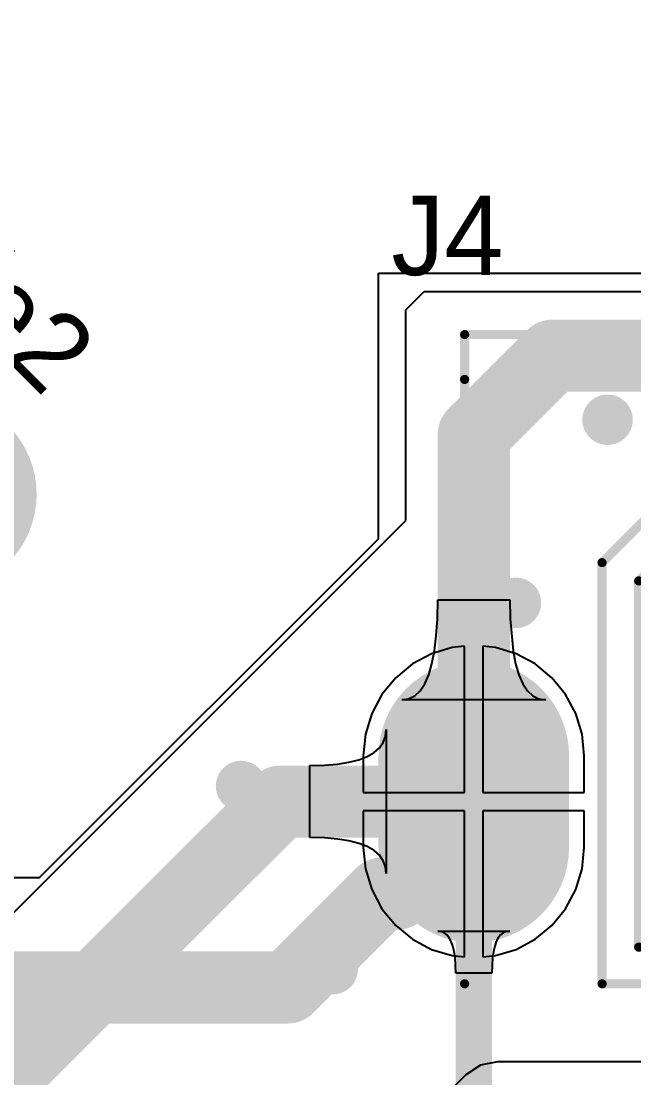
# Model space of a CAD drawing. Header units: millimetres. Extents: x -0.28 to 4.38, y -0.01 to 4.88.
# Drawn here: x 0.97 to 1.304, y 3.736 to 4.313 of the extents above; entities that cross this region are included whole.
import ezdxf

# ---------------------------------------------------------------- set-up
doc = ezdxf.new("R2010")
doc.units = ezdxf.units.MM
doc.header["$MEASUREMENT"] = 0
for name, color, linetype in [('BottomLayer', 5, 'Continuous'), ('BottomSolder', 6, 'Continuous'), ('MultiLayer', 9, 'Continuous'), ('PadHoleLayer', 156, 'Continuous'), ('TopLayer', 1, 'Continuous'), ('TopOverlay', 2, 'Continuous'), ('TopSolder', 216, 'Continuous'), ('ViaHoleLayer', 16, 'Continuous')]:
    doc.layers.add(name, color=color, linetype=linetype)

# ---------------------------------------------------------------- blocks, each defined once
blk = doc.blocks.new('USB_C3_23')
at = {"layer": 'BottomLayer'}
for points, const_width in [([(-0.066, 0.0635, 1), (-0.036, 0.0635, 1)], 0.03), ([(0.033, 0.0635, 1), (0.063, 0.0635, 1)], 0.03), ([(-0.26, -0.02, 1), (-0.21, -0.02, 1)], 0.05), ([(0.22, -0.02, 1), (0.27, -0.02, 1)], 0.05), ([(-0.26, -0.07, 1), (-0.21, -0.07, 1)], 0.05), ([(0.22, -0.07, 1), (0.27, -0.07, 1)], 0.05), ([(-0.066, -0.0625, 1), (-0.036, -0.0625, 1)], 0.03), ([(0.033, -0.0635, 1), (0.063, -0.0635, 1)], 0.03)]:
    blk.add_lwpolyline(points, format="xyb", close=True, dxfattribs=dict(at, const_width=const_width))
at = {"layer": 'BottomLayer', "const_width": 0.1}
for points in [[(-0.235, -0.07), (-0.235, -0.02)], [(0.245, -0.07), (0.245, -0.02)]]:
    blk.add_lwpolyline(points, dxfattribs=at)
at = {"layer": 'BottomSolder'}
for points, const_width in [([(-0.067, 0.0635, 1), (-0.035, 0.0635, 1)], 0.032), ([(0.032, 0.0635, 1), (0.064, 0.0635, 1)], 0.032), ([(-0.261, -0.02, 1), (-0.209, -0.02, 1)], 0.052), ([(0.219, -0.02, 1), (0.271, -0.02, 1)], 0.052), ([(-0.261, -0.07, 1), (-0.209, -0.07, 1)], 0.052), ([(0.219, -0.07, 1), (0.271, -0.07, 1)], 0.052), ([(-0.067, -0.0625, 1), (-0.035, -0.0625, 1)], 0.032), ([(0.032, -0.0635, 1), (0.064, -0.0635, 1)], 0.032)]:
    blk.add_lwpolyline(points, format="xyb", close=True, dxfattribs=dict(at, const_width=const_width))
at = {"layer": 'BottomSolder', "const_width": 0.104}
for points in [[(-0.235, -0.07), (-0.235, -0.02)], [(0.245, -0.07), (0.245, -0.02)]]:
    blk.add_lwpolyline(points, dxfattribs=at)
at = {"layer": 'MultiLayer'}
for points, const_width in [([(-0.066, 0.0635, 1), (-0.036, 0.0635, 1)], 0.03), ([(0.033, 0.0635, 1), (0.063, 0.0635, 1)], 0.03), ([(-0.26, -0.02, 1), (-0.21, -0.02, 1)], 0.05), ([(0.22, -0.02, 1), (0.27, -0.02, 1)], 0.05), ([(-0.26, -0.07, 1), (-0.21, -0.07, 1)], 0.05), ([(0.22, -0.07, 1), (0.27, -0.07, 1)], 0.05), ([(-0.066, -0.0625, 1), (-0.036, -0.0625, 1)], 0.03), ([(0.033, -0.0635, 1), (0.063, -0.0635, 1)], 0.03)]:
    blk.add_lwpolyline(points, format="xyb", close=True, dxfattribs=dict(at, const_width=const_width))
at = {"layer": 'MultiLayer', "const_width": 0.1}
for points in [[(-0.235, -0.07), (-0.235, -0.02)], [(0.245, -0.07), (0.245, -0.02)]]:
    blk.add_lwpolyline(points, dxfattribs=at)
at = {"layer": 'PadHoleLayer'}
for points, const_width in [([(-0.05887, 0.0635, 1), (-0.04313, 0.0635, 1)], 0.01575), ([(0.04013, 0.0635, 1), (0.05587, 0.0635, 1)], 0.01575), ([(-0.21285, -0.04254), (-0.21285, -0.04746, -1), (-0.25715, -0.04746), (-0.25715, -0.04254, -1)], 0.01476), ([(0.26715, -0.04254), (0.26715, -0.04746, -1), (0.22285, -0.04746), (0.22285, -0.04254, -1)], 0.01476), ([(-0.05887, -0.0625, 1), (-0.04313, -0.0625, 1)], 0.01575), ([(0.04013, -0.0635, 1), (0.05587, -0.0635, 1)], 0.01575)]:
    blk.add_lwpolyline(points, format="xyb", close=True, dxfattribs=dict(at, const_width=const_width))
at = {"layer": 'TopLayer'}
for points, const_width in [([(-0.066, 0.0635, 1), (-0.036, 0.0635, 1)], 0.03), ([(0.033, 0.0635, 1), (0.063, 0.0635, 1)], 0.03), ([(-0.26, -0.02, 1), (-0.21, -0.02, 1)], 0.05), ([(0.22, -0.02, 1), (0.27, -0.02, 1)], 0.05), ([(-0.26, -0.07, 1), (-0.21, -0.07, 1)], 0.05), ([(0.22, -0.07, 1), (0.27, -0.07, 1)], 0.05), ([(-0.066, -0.0625, 1), (-0.036, -0.0625, 1)], 0.03), ([(0.033, -0.0635, 1), (0.063, -0.0635, 1)], 0.03)]:
    blk.add_lwpolyline(points, format="xyb", close=True, dxfattribs=dict(at, const_width=const_width))
at = {"layer": 'TopLayer', "const_width": 0.1}
for points in [[(-0.235, -0.07), (-0.235, -0.02)], [(0.245, -0.07), (0.245, -0.02)]]:
    blk.add_lwpolyline(points, dxfattribs=at)
at = {"layer": 'TopOverlay', "const_width": 0.005}
for points in [[(-0.24, 0.21), (0.24, 0.21)], [(-0.24, 0.21), (-0.24, 0.1855)], [(0.24, -0.2345), (0.24, 0.21)], [(-0.24, -0.1445), (-0.24, 0.1855)], [(-0.165, 0.0855), (-0.095, 0.1555)], [(-0.095, 0.1555), (0.065, 0.1555)], [(0.065, 0.1555), (0.095, 0.1555)], [(0.095, 0.1555), (0.165, 0.0855)], [(-0.145, 0.0755), (-0.085, 0.1355)], [(-0.085, 0.1355), (0.085, 0.1355)], [(0.085, 0.1355), (0.145, 0.0755)], [(-0.165, -0.1445), (-0.165, 0.0855)], [(0.165, -0.1445), (0.165, 0.0855)], [(-0.145, -0.1245), (-0.145, 0.0755)], [(0.145, -0.1245), (0.145, 0.0755)], [(-0.105, 0.0355), (0.095, 0.0355)], [(-0.105, -0.0345), (-0.105, 0.0355)], [(0.095, -0.0345), (0.095, 0.0355)], [(-0.105, -0.0345), (0.095, -0.0345)], [(-0.145, -0.1245), (0.145, -0.1245)], [(-0.24, -0.2345), (-0.24, -0.1445)], [(-0.165, -0.1445), (0.165, -0.1445)], [(-0.24, -0.2345), (0.24, -0.2345)], [(-0.165, -0.2345), (0.125, -0.2345)]]:
    blk.add_lwpolyline(points, dxfattribs=at)
at = {"layer": 'TopOverlay', "const_width": 0.0025}
for points in [[(-0.24125, 0.21, 1), (-0.23875, 0.21, 1)], [(-0.24125, 0.21, 1), (-0.23875, 0.21, 1)], [(0.23875, 0.21, 1), (0.24125, 0.21, 1)], [(0.23875, 0.21, 1), (0.24125, 0.21, 1)], [(-0.24125, 0.1855, 1), (-0.23875, 0.1855, 1)], [(-0.24125, 0.1855, 1), (-0.23875, 0.1855, 1)], [(-0.09625, 0.1555, 1), (-0.09375, 0.1555, 1)], [(-0.09625, 0.1555, 1), (-0.09375, 0.1555, 1)], [(0.06375, 0.1555, 1), (0.06625, 0.1555, 1)], [(0.06375, 0.1555, 1), (0.06625, 0.1555, 1)], [(0.09375, 0.1555, 1), (0.09625, 0.1555, 1)], [(0.09375, 0.1555, 1), (0.09625, 0.1555, 1)], [(-0.08625, 0.1355, 1), (-0.08375, 0.1355, 1)], [(-0.08625, 0.1355, 1), (-0.08375, 0.1355, 1)], [(0.08375, 0.1355, 1), (0.08625, 0.1355, 1)], [(0.08375, 0.1355, 1), (0.08625, 0.1355, 1)], [(-0.16625, 0.0855, 1), (-0.16375, 0.0855, 1)], [(-0.16625, 0.0855, 1), (-0.16375, 0.0855, 1)], [(0.16375, 0.0855, 1), (0.16625, 0.0855, 1)], [(0.16375, 0.0855, 1), (0.16625, 0.0855, 1)], [(-0.14625, 0.0755, 1), (-0.14375, 0.0755, 1)], [(-0.14625, 0.0755, 1), (-0.14375, 0.0755, 1)], [(0.14375, 0.0755, 1), (0.14625, 0.0755, 1)], [(0.14375, 0.0755, 1), (0.14625, 0.0755, 1)], [(-0.10625, 0.0355, 1), (-0.10375, 0.0355, 1)], [(-0.10625, 0.0355, 1), (-0.10375, 0.0355, 1)], [(0.09375, 0.0355, 1), (0.09625, 0.0355, 1)], [(0.09375, 0.0355, 1), (0.09625, 0.0355, 1)], [(-0.10625, -0.0345, 1), (-0.10375, -0.0345, 1)], [(-0.10625, -0.0345, 1), (-0.10375, -0.0345, 1)], [(0.09375, -0.0345, 1), (0.09625, -0.0345, 1)], [(0.09375, -0.0345, 1), (0.09625, -0.0345, 1)], [(-0.14625, -0.1245, 1), (-0.14375, -0.1245, 1)], [(-0.14625, -0.1245, 1), (-0.14375, -0.1245, 1)], [(0.14375, -0.1245, 1), (0.14625, -0.1245, 1)], [(0.14375, -0.1245, 1), (0.14625, -0.1245, 1)], [(-0.24125, -0.1445, 1), (-0.23875, -0.1445, 1)], [(-0.24125, -0.1445, 1), (-0.23875, -0.1445, 1)], [(-0.16625, -0.1445, 1), (-0.16375, -0.1445, 1)], [(-0.16625, -0.1445, 1), (-0.16375, -0.1445, 1)], [(0.16375, -0.1445, 1), (0.16625, -0.1445, 1)], [(0.16375, -0.1445, 1), (0.16625, -0.1445, 1)], [(-0.24125, -0.2345, 1), (-0.23875, -0.2345, 1)], [(-0.24125, -0.2345, 1), (-0.23875, -0.2345, 1)], [(-0.16625, -0.2345, 1), (-0.16375, -0.2345, 1)], [(0.12375, -0.2345, 1), (0.12625, -0.2345, 1)], [(0.23875, -0.2345, 1), (0.24125, -0.2345, 1)], [(0.23875, -0.2345, 1), (0.24125, -0.2345, 1)]]:
    blk.add_lwpolyline(points, format="xyb", close=True, dxfattribs=at)
at = {"layer": 'TopSolder'}
for points, const_width in [([(-0.067, 0.0635, 1), (-0.035, 0.0635, 1)], 0.032), ([(0.032, 0.0635, 1), (0.064, 0.0635, 1)], 0.032), ([(-0.261, -0.02, 1), (-0.209, -0.02, 1)], 0.052), ([(0.219, -0.02, 1), (0.271, -0.02, 1)], 0.052), ([(-0.261, -0.07, 1), (-0.209, -0.07, 1)], 0.052), ([(0.219, -0.07, 1), (0.271, -0.07, 1)], 0.052), ([(-0.067, -0.0625, 1), (-0.035, -0.0625, 1)], 0.032), ([(0.032, -0.0635, 1), (0.064, -0.0635, 1)], 0.032)]:
    blk.add_lwpolyline(points, format="xyb", close=True, dxfattribs=dict(at, const_width=const_width))
at = {"layer": 'TopSolder', "const_width": 0.104}
for points in [[(-0.235, -0.07), (-0.235, -0.02)], [(0.245, -0.07), (0.245, -0.02)]]:
    blk.add_lwpolyline(points, dxfattribs=at)
blk = doc.blocks.new('H___P___35')
at = {"layer": 'BottomLayer', "const_width": 0.04921}
for points in [[(-0.15256, 0.04921, 1), (-0.10335, 0.04921, 1)], [(0.10335, 0.04921, 1), (0.15256, 0.04921, 1)], [(-0.15256, -0.04921, 1), (-0.10335, -0.04921, 1)], [(0.10335, -0.04921, 1), (0.15256, -0.04921, 1)]]:
    blk.add_lwpolyline(points, format="xyb", close=True, dxfattribs=at)
at = {"layer": 'BottomLayer'}
for points in [[(-0.12795, -0.09843), (0.12795, -0.09843), (-0.12795, 0.09843), (0.12795, 0.09843)], [(-0.17717, -0.04921), (0.17717, -0.04921), (-0.17717, 0.04921), (0.17717, 0.04921)]]:
    blk.add_solid(points, dxfattribs=at)
at = {"layer": 'BottomSolder', "const_width": 0.05321}
for points in [[(-0.15456, 0.04921, 1), (-0.10135, 0.04921, 1)], [(0.10135, 0.04921, 1), (0.15456, 0.04921, 1)], [(-0.15456, -0.04921, 1), (-0.10135, -0.04921, 1)], [(0.10135, -0.04921, 1), (0.15456, -0.04921, 1)]]:
    blk.add_lwpolyline(points, format="xyb", close=True, dxfattribs=at)
at = {"layer": 'BottomSolder'}
for points in [[(-0.12795, -0.10243), (0.12795, -0.10243), (-0.12795, 0.10243), (0.12795, 0.10243)], [(-0.18117, -0.04921), (0.18117, -0.04921), (-0.18117, 0.04921), (0.18117, 0.04921)]]:
    blk.add_solid(points, dxfattribs=at)
at = {"layer": 'MultiLayer', "const_width": 0.04921}
for points in [[(-0.15256, 0.04921, 1), (-0.10335, 0.04921, 1)], [(0.10335, 0.04921, 1), (0.15256, 0.04921, 1)], [(-0.15256, -0.04921, 1), (-0.10335, -0.04921, 1)], [(0.10335, -0.04921, 1), (0.15256, -0.04921, 1)]]:
    blk.add_lwpolyline(points, format="xyb", close=True, dxfattribs=at)
at = {"layer": 'MultiLayer'}
for points in [[(-0.12795, -0.09843), (0.12795, -0.09843), (-0.12795, 0.09843), (0.12795, 0.09843)], [(-0.17717, -0.04921), (0.17717, -0.04921), (-0.17717, 0.04921), (0.17717, 0.04921)]]:
    blk.add_solid(points, dxfattribs=at)
at = {"layer": 'PadHoleLayer', "const_width": 0.03445}
blk.add_lwpolyline([(0, -0.07308), (-0.07308, 0, -1), (0, 0.07308), (0.07308, 0, -1)], format="xyb", close=True, dxfattribs=at)
at = {"layer": 'TopLayer', "const_width": 0.04921}
for points in [[(-0.15256, 0.04921, 1), (-0.10335, 0.04921, 1)], [(0.10335, 0.04921, 1), (0.15256, 0.04921, 1)], [(-0.15256, -0.04921, 1), (-0.10335, -0.04921, 1)], [(0.10335, -0.04921, 1), (0.15256, -0.04921, 1)]]:
    blk.add_lwpolyline(points, format="xyb", close=True, dxfattribs=at)
at = {"layer": 'TopLayer'}
for points in [[(-0.12795, -0.09843), (0.12795, -0.09843), (-0.12795, 0.09843), (0.12795, 0.09843)], [(-0.17717, -0.04921), (0.17717, -0.04921), (-0.17717, 0.04921), (0.17717, 0.04921)]]:
    blk.add_solid(points, dxfattribs=at)
at = {"layer": 'TopSolder', "const_width": 0.05321}
for points in [[(-0.15456, 0.04921, 1), (-0.10135, 0.04921, 1)], [(0.10135, 0.04921, 1), (0.15456, 0.04921, 1)], [(-0.15456, -0.04921, 1), (-0.10135, -0.04921, 1)], [(0.10135, -0.04921, 1), (0.15456, -0.04921, 1)]]:
    blk.add_lwpolyline(points, format="xyb", close=True, dxfattribs=at)
at = {"layer": 'TopSolder'}
for points in [[(-0.12795, -0.10243), (0.12795, -0.10243), (-0.12795, 0.10243), (0.12795, 0.10243)], [(-0.18117, -0.04921), (0.18117, -0.04921), (-0.18117, 0.04921), (0.18117, 0.04921)]]:
    blk.add_solid(points, dxfattribs=at)

msp = doc.modelspace()

# ---------------------------------------------------------------- linework, layer by layer
at = {"layer": 'BottomLayer'}
for p, q in [((1.165, 4.03), (1.165, 4.175)), ((1.165, 4.175), (1.89752, 4.175)), ((0.98, 3.845), (1.165, 4.03)), ((1.19712, 3.98634), (1.19731, 3.99671)), ((1.19731, 3.99671), (1.23669, 3.99671)), ((1.23669, 3.99671), (1.23688, 3.98634)), ((1.19653, 3.97706), (1.19712, 3.98634)), ((1.23688, 3.98634), (1.23845, 3.96887)), ((1.19555, 3.96887), (1.19653, 3.97706)), ((1.20524, 3.97063), (1.19393, 3.9672)), ((1.212, 3.9713), (1.20524, 3.97063)), ((1.212, 3.8915), (1.212, 3.9713)), ((1.22876, 3.97063), (1.222, 3.9713)), ((1.222, 3.9713), (1.222, 3.8915)), ((1.24007, 3.9672), (1.22876, 3.97063)), ((1.19393, 3.9672), (1.1835, 3.96163)), ((1.19418, 3.96178), (1.19555, 3.96887)), ((1.23845, 3.96887), (1.23982, 3.96178)), ((1.2505, 3.96163), (1.24007, 3.9672)), ((1.1835, 3.96163), (1.17437, 3.95413)), ((1.19242, 3.95577), (1.19418, 3.96178)), ((1.23982, 3.96178), (1.24158, 3.95577)), ((1.25963, 3.95413), (1.2505, 3.96163)), ((1.17437, 3.95413), (1.16687, 3.945)), ((1.19026, 3.95086), (1.19242, 3.95577)), ((1.24158, 3.95577), (1.24374, 3.95086)), ((1.26713, 3.945), (1.25963, 3.95413)), ((1.18477, 3.94431), (1.18771, 3.94704)), ((1.18771, 3.94704), (1.19026, 3.95086)), ((1.24374, 3.95086), (1.24629, 3.94704)), ((1.24629, 3.94704), (1.24923, 3.94431)), ((1.16687, 3.945), (1.1613, 3.93457)), ((1.17772, 3.94213), (1.18144, 3.94268)), ((1.25628, 3.94213), (1.17772, 3.94213)), ((1.18144, 3.94268), (1.18477, 3.94431)), ((1.24923, 3.94431), (1.25256, 3.94268)), ((1.25256, 3.94268), (1.25628, 3.94213)), ((1.2727, 3.93457), (1.26713, 3.945)), ((1.1613, 3.93457), (1.15787, 3.92326)), ((1.27613, 3.92326), (1.2727, 3.93457)), ((1.16885, 3.92211), (1.16927, 3.92584)), ((1.16927, 3.92584), (1.16927, 3.84716)), ((1.15787, 3.92326), (1.15671, 3.9115)), ((1.16552, 3.91582), (1.1676, 3.91877)), ((1.1676, 3.91877), (1.16885, 3.92211)), ((1.27729, 3.9115), (1.27613, 3.92326)), ((1.15885, 3.9111), (1.1626, 3.91326)), ((1.1626, 3.91326), (1.16552, 3.91582)), ((1.13551, 3.90638), (1.1426, 3.90697)), ((1.1426, 3.90697), (1.14885, 3.90795)), ((1.14885, 3.90795), (1.15427, 3.90933)), ((1.15427, 3.90933), (1.15885, 3.9111)), ((1.15671, 3.9115), (1.15671, 3.8915)), ((1.27729, 3.8915), (1.27729, 3.9115)), ((1.1276, 3.90619), (1.13551, 3.90638)), ((1.1276, 3.86681), (1.1276, 3.90619)), ((1.15671, 3.8915), (1.212, 3.8915)), ((1.222, 3.8915), (1.27729, 3.8915)), ((1.212, 3.8815), (1.15671, 3.8815)), ((1.15671, 3.8815), (1.15671, 3.8615)), ((1.212, 3.8017), (1.212, 3.8815)), ((1.27729, 3.8815), (1.222, 3.8815)), ((1.222, 3.8815), (1.222, 3.8017)), ((1.27729, 3.8615), (1.27729, 3.8815)), ((1.13551, 3.86662), (1.1276, 3.86681)), ((1.1426, 3.86603), (1.13551, 3.86662)), ((1.14885, 3.86505), (1.1426, 3.86603)), ((1.15427, 3.86367), (1.14885, 3.86505)), ((1.15885, 3.8619), (1.15427, 3.86367)), ((1.15671, 3.8615), (1.15787, 3.84974)), ((1.1626, 3.85974), (1.15885, 3.8619)), ((1.27613, 3.84974), (1.27729, 3.8615)), ((1.16552, 3.85718), (1.1626, 3.85974)), ((1.1676, 3.85423), (1.16552, 3.85718)), ((1.15787, 3.84974), (1.1613, 3.83843)), ((1.16885, 3.85089), (1.1676, 3.85423)), ((1.16927, 3.84716), (1.16885, 3.85089)), ((1.2727, 3.83843), (1.27613, 3.84974)), ((0.68, 3.845), (0.98, 3.845)), ((1.1613, 3.83843), (1.16687, 3.828)), ((1.26713, 3.828), (1.2727, 3.83843)), ((1.16687, 3.828), (1.17437, 3.81887)), ((1.25963, 3.81887), (1.26713, 3.828)), ((1.17437, 3.81887), (1.1835, 3.81137)), ((1.2505, 3.81137), (1.25963, 3.81887)), ((1.1835, 3.81137), (1.19393, 3.8058)), ((1.24007, 3.8058), (1.2505, 3.81137)), ((1.19393, 3.8058), (1.20524, 3.80237)), ((1.22876, 3.80237), (1.24007, 3.8058)), ((1.20524, 3.80237), (1.212, 3.8017)), ((1.222, 3.8017), (1.22876, 3.80237)), ((1.22064, 3.74261), (1.2127, 3.7373)), ((1.23, 3.74447), (1.22064, 3.74261)), ((1.77986, 3.74447), (1.23, 3.74447)), ((1.2127, 3.7373), (1.1227, 3.6473))]:
    msp.add_line(p, q, dxfattribs=at)
at = {"layer": 'BottomLayer', "const_width": 0.03937}
for points in [[(1.217, 4.087), (1.26, 4.13)], [(1.26, 4.13), (1.62, 4.13)], [(1.217, 3.8865), (1.217, 4.087)], [(0.835, 3.61), (1.1115, 3.8865)], [(1.1115, 3.8865), (1.217, 3.8865)]]:
    msp.add_lwpolyline(points, dxfattribs=at)
at = {"layer": 'BottomLayer'}
for points, const_width in [([(1.25016, 4.13, 1), (1.26984, 4.13, 1)], 0.01969), ([(1.25016, 4.13, 1), (1.26984, 4.13, 1)], 0.01969), ([(1.28311, 4.095, 1), (1.29689, 4.095, 1)], 0.01378), ([(1.20716, 4.087, 1), (1.22684, 4.087, 1)], 0.01969), ([(1.20716, 4.087, 1), (1.22684, 4.087, 1)], 0.01969), ([(1.23311, 3.995, 1), (1.24689, 3.995, 1)], 0.01378), ([(1.08311, 3.895, 1), (1.09689, 3.895, 1)], 0.01378), ([(1.10166, 3.8865, 1), (1.12134, 3.8865, 1)], 0.01969), ([(1.10166, 3.8865, 1), (1.12134, 3.8865, 1)], 0.01969), ([(1.20716, 3.8865, 1), (1.22684, 3.8865, 1)], 0.01969), ([(1.20716, 3.8865, 1), (1.22684, 3.8865, 1)], 0.01969), ([(1.03311, 3.795, 1), (1.04689, 3.795, 1)], 0.01378), ([(1.13311, 3.795, 1), (1.14689, 3.795, 1)], 0.01378)]:
    msp.add_lwpolyline(points, format="xyb", close=True, dxfattribs=dict(at, const_width=const_width))
at = {"layer": 'MultiLayer', "const_width": 0.01378}
for points in [[(1.28311, 4.095, 1), (1.29689, 4.095, 1)], [(1.23311, 3.995, 1), (1.24689, 3.995, 1)], [(1.08311, 3.895, 1), (1.09689, 3.895, 1)], [(1.03311, 3.795, 1), (1.04689, 3.795, 1)], [(1.13311, 3.795, 1), (1.14689, 3.795, 1)]]:
    msp.add_lwpolyline(points, format="xyb", close=True, dxfattribs=at)
at = {"layer": 'TopLayer'}
for p, q in [((1.18, 4.155), (1.19, 4.165)), ((1.19, 4.165), (1.90412, 4.165)), ((1.18, 4.04), (1.18, 4.155)), ((0.96, 3.82), (1.18, 4.04)), ((1.20524, 3.97063), (1.19393, 3.9672)), ((1.212, 3.9713), (1.20524, 3.97063)), ((1.212, 3.8915), (1.212, 3.9713)), ((1.22876, 3.97063), (1.222, 3.9713)), ((1.222, 3.9713), (1.222, 3.8915)), ((1.24007, 3.9672), (1.22876, 3.97063)), ((1.19393, 3.9672), (1.1835, 3.96163)), ((1.2505, 3.96163), (1.24007, 3.9672)), ((1.1835, 3.96163), (1.17437, 3.95413)), ((1.25963, 3.95413), (1.2505, 3.96163)), ((1.17437, 3.95413), (1.16687, 3.945)), ((1.26713, 3.945), (1.25963, 3.95413)), ((1.16687, 3.945), (1.1613, 3.93457)), ((1.2727, 3.93457), (1.26713, 3.945)), ((1.1613, 3.93457), (1.15787, 3.92326)), ((1.27613, 3.92326), (1.2727, 3.93457)), ((1.15787, 3.92326), (1.15671, 3.9115)), ((1.27729, 3.9115), (1.27613, 3.92326)), ((1.15671, 3.9115), (1.15671, 3.8915)), ((1.27729, 3.8915), (1.27729, 3.9115)), ((1.15671, 3.8915), (1.212, 3.8915)), ((1.222, 3.8915), (1.27729, 3.8915)), ((1.212, 3.8815), (1.15671, 3.8815)), ((1.15671, 3.8815), (1.15671, 3.8615)), ((1.212, 3.8017), (1.212, 3.8815)), ((1.27729, 3.8815), (1.222, 3.8815)), ((1.222, 3.8815), (1.222, 3.8017)), ((1.27729, 3.8615), (1.27729, 3.8815)), ((1.15671, 3.8615), (1.15787, 3.84974)), ((1.27613, 3.84974), (1.27729, 3.8615)), ((1.15787, 3.84974), (1.1613, 3.83843)), ((1.2727, 3.83843), (1.27613, 3.84974)), ((1.1613, 3.83843), (1.16687, 3.828)), ((1.26713, 3.828), (1.2727, 3.83843)), ((1.16687, 3.828), (1.17437, 3.81887)), ((1.25963, 3.81887), (1.26713, 3.828)), ((1.17437, 3.81887), (1.1835, 3.81137)), ((1.19922, 3.81555), (1.19736, 3.81577)), ((1.19736, 3.81577), (1.23664, 3.81577)), ((1.20089, 3.81486), (1.19922, 3.81555)), ((1.20236, 3.81371), (1.20089, 3.81486)), ((1.23311, 3.81486), (1.23164, 3.81371)), ((1.23478, 3.81555), (1.23311, 3.81486)), ((1.23664, 3.81577), (1.23478, 3.81555)), ((1.2505, 3.81137), (1.25963, 3.81887)), ((1.1835, 3.81137), (1.19393, 3.8058)), ((1.20363, 3.81211), (1.20236, 3.81371)), ((1.20471, 3.81005), (1.20363, 3.81211)), ((1.20559, 3.80753), (1.20471, 3.81005)), ((1.22929, 3.81005), (1.22841, 3.80753)), ((1.23037, 3.81211), (1.22929, 3.81005)), ((1.23164, 3.81371), (1.23037, 3.81211)), ((1.24007, 3.8058), (1.2505, 3.81137)), ((1.19393, 3.8058), (1.20524, 3.80237)), ((1.20628, 3.80456), (1.20559, 3.80753)), ((1.20677, 3.80112), (1.20628, 3.80456)), ((1.22772, 3.80456), (1.22723, 3.80112)), ((1.22841, 3.80753), (1.22772, 3.80456)), ((1.22876, 3.80237), (1.24007, 3.8058)), ((1.20524, 3.80237), (1.212, 3.8017)), ((1.20706, 3.79723), (1.20677, 3.80112)), ((1.20716, 3.79288), (1.20706, 3.79723)), ((1.222, 3.8017), (1.22876, 3.80237)), ((1.22694, 3.79723), (1.22684, 3.79288)), ((1.22723, 3.80112), (1.22694, 3.79723)), ((1.22684, 3.79288), (1.20716, 3.79288))]:
    msp.add_line(p, q, dxfattribs=at)
for points, const_width in [([(1.28311, 4.095, 1), (1.29689, 4.095, 1)], 0.01378), ([(1.23311, 3.995, 1), (1.24689, 3.995, 1)], 0.01378), ([(1.08311, 3.895, 1), (1.09689, 3.895, 1)], 0.01378), ([(1.20436, 3.8837, 1), (1.22405, 3.8837, 1)], 0.01969), ([(1.21208, 3.8865, 1), (1.22192, 3.8865, 1)], 0.00984), ([(1.21208, 3.8865, 1), (1.22192, 3.8865, 1)], 0.00984), ([(1.20436, 3.87511, 1), (1.22405, 3.87511, 1)], 0.01969), ([(1.20436, 3.87511, 1), (1.22405, 3.87511, 1)], 0.01969), ([(1.20928, 3.8837, 1), (1.21913, 3.8837, 1)], 0.00984), ([(1.20928, 3.8837, 1), (1.21913, 3.8837, 1)], 0.00984), ([(1.20928, 3.8837, 1), (1.21913, 3.8837, 1)], 0.00984), ([(1.15691, 3.83626, 1), (1.1766, 3.83626, 1)], 0.01969), ([(1.15691, 3.83626, 1), (1.1766, 3.83626, 1)], 0.01969), ([(1.16551, 3.83626, 1), (1.18519, 3.83626, 1)], 0.01969), ([(1.16551, 3.83626, 1), (1.18519, 3.83626, 1)], 0.01969), ([(1.03311, 3.795, 1), (1.04689, 3.795, 1)], 0.01378), ([(1.13311, 3.795, 1), (1.14689, 3.795, 1)], 0.01378), ([(1.10566, 3.785, 1), (1.12534, 3.785, 1)], 0.01969), ([(1.10566, 3.785, 1), (1.12534, 3.785, 1)], 0.01969)]:
    msp.add_lwpolyline(points, format="xyb", close=True, dxfattribs=dict(at, const_width=const_width))
for points, const_width in [([(1.2142, 3.87511), (1.2142, 3.8837)], 0.03937), ([(1.2142, 3.8837), (1.217, 3.8865)], 0.01969), ([(1.217, 3.72527), (1.217, 3.8865)], 0.01969), ([(1.17535, 3.83626), (1.2142, 3.87511)], 0.03937), ([(1.2142, 3.8837), (1.2142, 3.8837)], 0.01969), ([(1.1155, 3.785), (1.16676, 3.83626)], 0.03937), ([(1.16676, 3.83626), (1.17535, 3.83626)], 0.03937), ([(0.6872, 3.785), (1.1155, 3.785)], 0.03937)]:
    msp.add_lwpolyline(points, dxfattribs=dict(at, const_width=const_width))
at = {"layer": 'ViaHoleLayer', "const_width": 0.00787}
for points in [[(1.28606, 4.095, 1), (1.29394, 4.095, 1)], [(1.23606, 3.995, 1), (1.24394, 3.995, 1)], [(1.08606, 3.895, 1), (1.09394, 3.895, 1)], [(1.03606, 3.795, 1), (1.04394, 3.795, 1)], [(1.13606, 3.795, 1), (1.14394, 3.795, 1)]]:
    msp.add_lwpolyline(points, format="xyb", close=True, dxfattribs=at)

# ---------------------------------------------------------------- block references
for name, p, rotation in [('H___P___35', (0.8, 4.11), 135), ('USB_C3_23', (1.452, 3.9315), 360)]:
    msp.add_blockref(name, p, dxfattribs=dict(rotation=rotation))

# ---------------------------------------------------------------- texts
at = {"layer": 'TopOverlay'}
msp.add_text('Hole2', height=0.043307, rotation=315, dxfattribs=at).set_placement((0.87581, 4.21357))
msp.add_text('J4', height=0.043307, dxfattribs=at).set_placement((1.172, 4.174))

doc.saveas('drawing.dxf')
